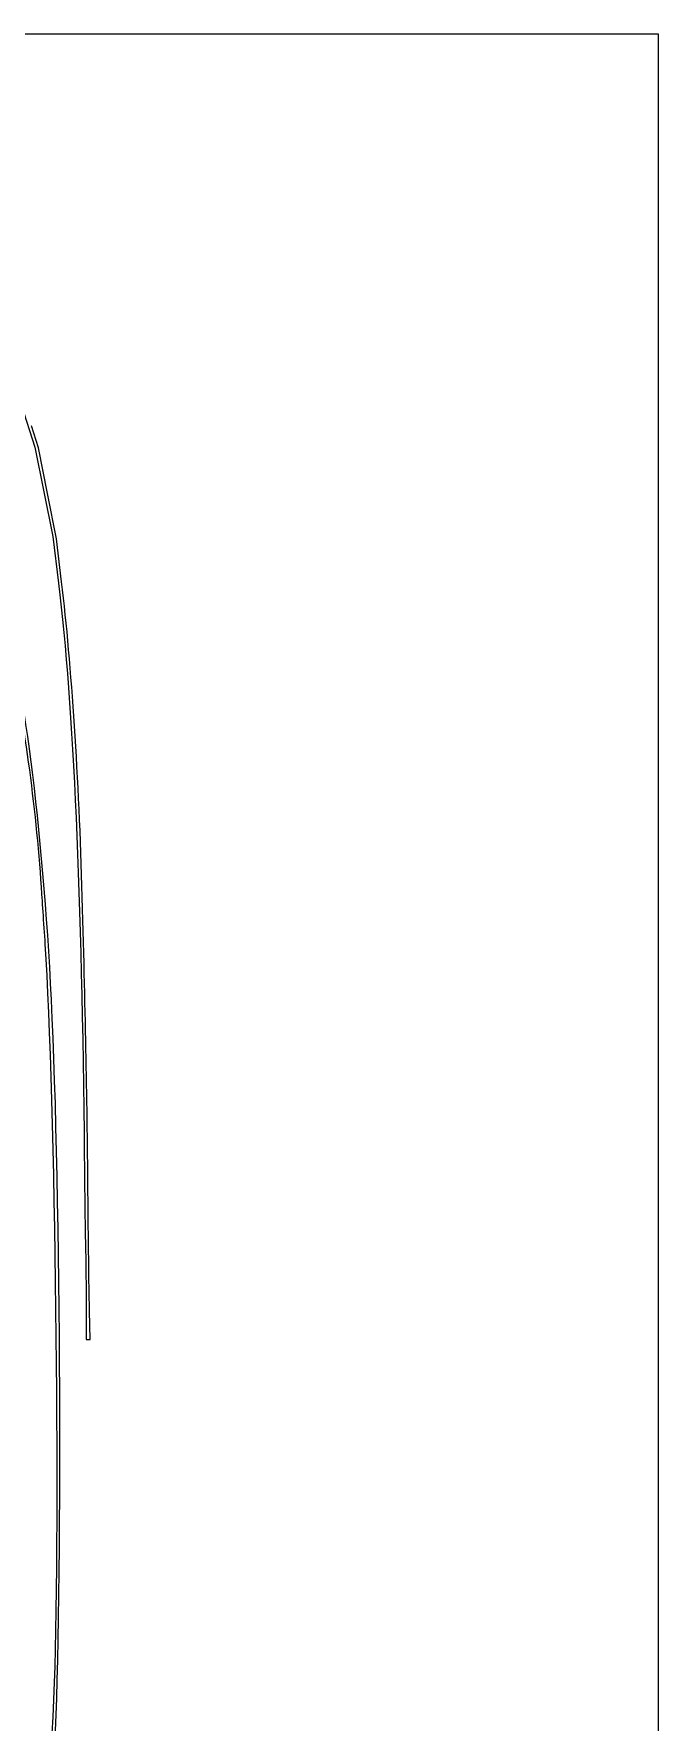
# Model space of a CAD drawing. Header units: millimetres. Extents: x 0 to 845, y 0 to 600.
# Drawn here: x 701.6 to 845, y 212.1 to 600 of the extents above; entities that cross this region are included whole.
import ezdxf

# ---------------------------------------------------------------- set-up
doc = ezdxf.new("R2010")
doc.units = ezdxf.units.MM

msp = doc.modelspace()

# ---------------------------------------------------------------- linework, layer by layer
at = {"color": 7, "linetype": 'Continuous', "lineweight": 25}
for p, q in [((0, 600), (845, 600)), ((845, 600), (845, 0)), ((698.743727, 514.833593), (701.883061, 505.024854)), ((702.692951, 504.877348), (701.076188, 509.892367)), ((701.883061, 505.024854), (703.94607, 494.773602)), ((704.774666, 494.404857), (702.692951, 504.877348)), ((703.94607, 494.773602), (706.009106, 484.52236)), ((706.856381, 483.932358), (704.774666, 494.404857)), ((706.009106, 484.52236), (707.31284, 473.754861)), ((708.037243, 474.049858), (706.856381, 483.932358)), ((713.652945, 309.071133), (713.665116, 299.999867)), ((714.61579, 299.999867), (714.437646, 306.563624)), ((713.665116, 299.999867), (714.61579, 299.999867))]:
    msp.add_line(p, q, dxfattribs=at)
for points in [[(707.31284, 473.754861), (710.744883, 445.409769), (712.671949, 402.43851), (713.226331, 341.889867)], [(712.771644, 401.627364), (712.017476, 429.148221), (710.344357, 454.742115), (708.037243, 474.049858)], [(705.692532, 378.027496), (703.674555, 418.374295), (699.207383, 453.078743), (693.90209, 469.624991)], [(695.79275, 458.744004), (699.198652, 443.627718), (702.098882, 422.535873), (703.327713, 403.946272)], [(703.327713, 403.946272), (703.490087, 401.489936), (703.883761, 395.582561), (704.202531, 390.818772)], [(714.097736, 331.85987), (713.895912, 355.233328), (713.562986, 372.748861), (712.771644, 401.627364)], [(704.202531, 390.818772), (706.514434, 356.269973), (707.730379, 258.245496), (706.306154, 221.234839)], [(706.444689, 206.927522), (708.296482, 239.408724), (707.879313, 334.305795), (705.692532, 378.027496)], [(713.226331, 341.889867), (713.317691, 331.911493), (713.448369, 322.486249), (713.516684, 320.944866)], [(714.437646, 306.563624), (714.339644, 310.173678), (714.186689, 321.557006), (714.097736, 331.85987)], [(713.516684, 320.944866), (713.585026, 319.403483), (713.64633, 314.060302), (713.652945, 309.071133)], [(706.306154, 221.234839), (705.475203, 199.641797), (704.419516, 180.783329), (703.639127, 173.592351)]]:
    msp.add_open_spline(points, degree=3, dxfattribs=at)

doc.saveas('drawing.dxf')
